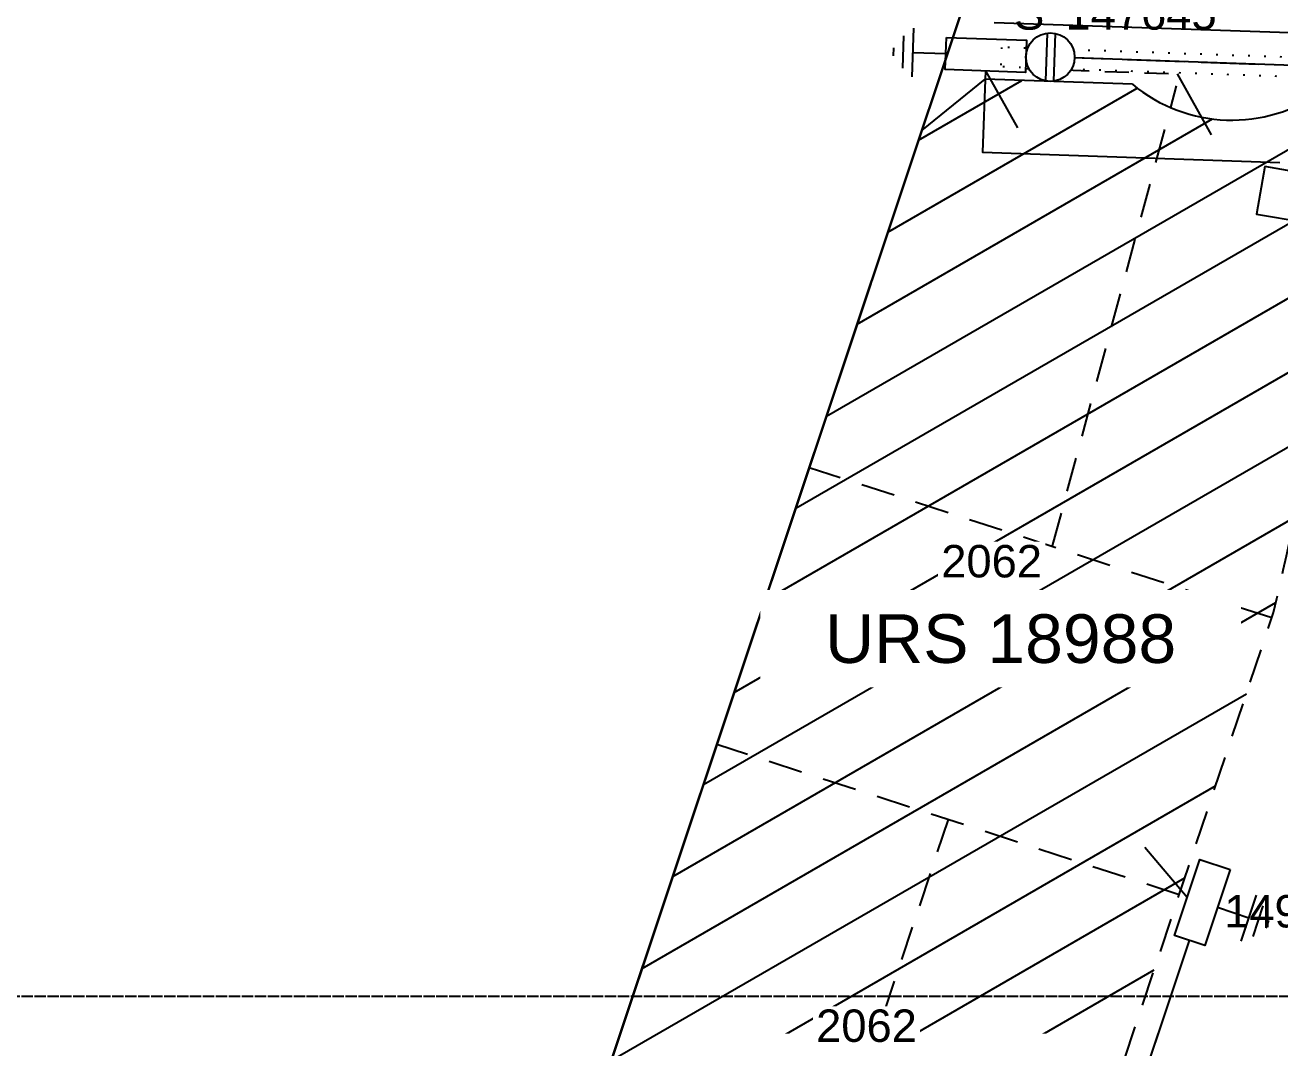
# Model space of a CAD drawing. Header units: metres. Extents: x 305482 to 305978, y 6275861 to 6276842.
# Drawn here: x 305595.8 to 305673.2, y 6276325.2 to 6276388.3 of the extents above; entities that cross this region are included whole.
import ezdxf
from ezdxf.enums import TextEntityAlignment as Align

# ---------------------------------------------------------------- set-up
doc = ezdxf.new("R2010")
doc.units = ezdxf.units.M
doc.header["$LTSCALE"] = 0.7
for name, pattern in [('Cable Exist OH', [1, 1, 0]), ('Dash', [5, 3, -2]), ('DOT', [6.35, 0, -6.35]), ('IE Trench LV', [6.5, 5, -1.5])]:
    doc.linetypes.add(name, pattern=pattern)
doc.layers.get('0').update_dxf_attribs({"color": 6})
for name, color, linetype in [('_User Miscellaneous1', 3, 'Continuous'), ('_User Miscellaneous11', 7, 'Continuous'), ('_User Miscellaneous3', 11, 'Continuous'), ('_User Miscellaneous4', 7, 'Continuous'), ('_User Miscellaneous7', 150, 'Continuous'), ('_User Miscellaneous8', 7, 'Continuous'), ('_User Miscellaneous9', 8, 'Continuous'), ('Cadastre Developer_SP_NEW', 4, 'Continuous'), ('Cadastre Land Parcels_SP_EXT', 4, 'Continuous'), ('Cadastre Roads_SP_NEW', 8, 'Continuous'), ('Equip_LV_NEW', 5, 'Continuous'), ('Mains_LV_NEW_R6', 2, 'Continuous'), ('Mains_LV_NEW_T84', 2, 'Continuous'), ('Services_SP_NEW_UG', 2, 'Continuous'), ('SupportsUG_SP_LV_NEW', 2, 'Continuous'), ('SupportsUG_SP_LV_SL_NEW', 2, 'Continuous'), ('Trench_SP_NEW', 2, 'Continuous')]:
    doc.layers.add(name, color=color, linetype=linetype)
doc.layers.add('_User Miscellaneous5', color=7, linetype='Continuous', lineweight=35)
doc.styles.add('ARIAL', font='arial.ttf', dxfattribs={"height": 2})
doc.styles.add('ARIAL 3.0', font='arial.ttf', dxfattribs={"height": 3})
doc.styles.add('POLE_LABEL', font='arial.ttf')
doc.styles.get("Standard").update_dxf_attribs({"font": 'arial.ttf'})
doc.styles.add('style1', font='iso3098b.shx')
doc.linetypes.add('Cable New UG', pattern='A,8,-1,["x",style1,S=3.5,R=0,X=0.35,Y=-1],-3.5', length=12.5)
doc.linetypes.add('Cable Z', pattern='A,8,-1,["Z",Standard,S=2.5,R=0,X=0.35,Y=-1.25],-3.5', length=12.5)

# ---------------------------------------------------------------- blocks, each defined once
blk = doc.blocks.new('*U52')
at = {"lineweight": -3}
blk.add_lwpolyline([(-2.475000000253518, 2.489999999901675), (2.47499999974648, 2.490000000405661), (2.474999999948074, 0.5100000000983247), (-2.475000000051924, 0.5099999995943391)], close=True, dxfattribs=at)
for tag, flags, p in [('STREET_CODE', 9, (1.5, 3.5)), ('OWNED_BY', 9, (1.5, 3.3)), ('OPERATED_BY', 9, (1.5, 3.1)), ('STATE', 9, (1.5, 2.7)), ('SUPPORT_TYPE', 9, (1.5, 2.5)), ('USAGE', 9, (1.5, 2.3)), ('MAINTAINED_BY', 9, (1.5, 2.9)), ('SUBURB', 9, (1.5, 1.7)), ('STREETNAME', 9, (1.5, 1.5)), ('LEGEND', 9, (1.5, 2.1)), ('PARENT', 9, (1.5, 1.9)), ('Z', 1, (1.5, 0.8999999999999999)), ('LOCATION', 9, (1.5, 1.3)), ('NOTES', 9, (1.5, 1.1))]:
    blk.add_attdef(tag, text='', height=0.2, dxfattribs=dict(flags=flags)).set_placement(p, align=Align.MIDDLE_LEFT)
at = {"layer": '_User Miscellaneous4', "style": 'ARIAL', "flags": 8}
blk.add_attdef('ASSET_NUM', text='', height=2, dxfattribs=at).set_placement((2, 5.5), align=Align.MIDDLE_LEFT)
blk = doc.blocks.new('*U232')
at = {"layer": '_User Miscellaneous7', "lineweight": -3}
blk.add_lwpolyline([(3.110587943807654, -3.040374990772388), (3.110587943807654, -1.590374990772389)], dxfattribs=at)
blk.add_lwpolyline([(1.625587943807598, -6.0103749907725), (4.595587943807709, -6.0103749907725), (4.595587943807709, -3.040374990772389), (1.625587943807598, -3.040374990772389)], close=True, dxfattribs=at)
blk.add_circle((3.110587943807654, -1.090374990772389), 0.5, dxfattribs=at)
at = {"layer": '_User Miscellaneous8', "color": 2, "lineweight": -3}
blk.add_lwpolyline([(-1.485000000000056, 0), (1.485000000000056, 0), (1.485000000000056, 2.970000000000111), (-1.485000000000056, 2.970000000000111)], close=True, dxfattribs=at)
at = {"style": 'POLE_LABEL', "flags": 9}
blk.add_attdef('STRUCTURE_PLANT_NUMBER', text='', height=0.2, dxfattribs=at).set_placement((1.640862796996714, 1.727127653827495), align=Align.MIDDLE_LEFT)
for tag, flags, p in [('STREET_CODE', 9, (1.640862796996714, 1.485000000000337)), ('OWNED_BY', 9, (1.640862796996714, 1.085000000000337)), ('OPERATED_BY', 9, (1.640862796996714, 0.8850000000003366)), ('COLUMN_TYPE', 9, (1.640862796996714, 1.285000000000337)), ('MAINTAINED_BY', 9, (1.640862796996714, 0.6850000000003367)), ('STATE', 9, (1.640862796996714, 0.4850000000003367)), ('USAGE', 9, (1.640862796996714, 0.2850000000003368)), ('LEGEND', 9, (1.640862796996714, 0.0850000000003368)), ('SUBURB', 9, (1.640862796996714, -0.3149999999996631)), ('STREETNAME', 9, (1.640862796996714, -0.5149999999996631)), ('PARENT', 9, (1.640862796996714, -0.1149999999996631)), ('LOCATION', 9, (1.640862796996714, -0.714999999999663)), ('Z', 1, (1.640862796996714, -1.314999999999664)), ('NOTES', 9, (1.640862796996714, -0.9149999999996632)), ('LABEL_ALIGNMENT', 9, (1.640862796996714, -1.114999999999663))]:
    blk.add_attdef(tag, text='', height=0.2, dxfattribs=dict(flags=flags)).set_placement(p, align=Align.MIDDLE_LEFT)
at = {"layer": '_User Miscellaneous5', "style": 'ARIAL', "flags": 8}
blk.add_attdef('ASSET_NUM', text='', height=2, dxfattribs=at).set_placement((2, 3.485000000000337), align=Align.MIDDLE_LEFT)
blk = doc.blocks.new('*U226')
at = {"layer": 'Services_SP_NEW_UG', "color": 2, "flags": 128}
blk.add_lwpolyline([(-11.82722834823768, -0.7359746971287593), (-14.06937554724156, 2.950656972866883)], dxfattribs=at)
at = {"layer": 'Services_SP_NEW_UG', "color": 2, "linetype": 'Dash', "ltscale": 0.7, "flags": 128}
blk.add_lwpolyline([(-2.473719968974846, -0.747066957342257), (-11.82722834823768, -0.7359746971287593)], dxfattribs=at)
blk = doc.blocks.new('*U216')
for tag, flags, p in [('ACTUAL_STATUS', 9, (1.5, 0)), ('OPERATING_VOLTAGE', 9, (1.5, -0.6000000000000001)), ('ORIENTATION', 9, (1.5, -0.8)), ('CONSTRUCTED_VOLTAGE', 9, (1.5, -0.2)), ('NO_PHASES', 9, (1.5, -0.4)), ('STATE', 9, (1.5, -1)), ('SWITCH_TYPE', 9, (1.5, -1.2)), ('USAGE', 9, (1.5, -1.4)), ('NOTES', 9, (1.5, -1.6)), ('OWNED_BY', 9, (1.5, -1.8)), ('OPERATED_BY', 9, (1.5, -2)), ('MAINTAINED_BY', 9, (1.5, -2.2)), ('NUMBER_OF_PHASES', 9, (1.5, -2.4)), ('TYPE', 9, (1.5, -2.6)), ('Z', 1, (1.5, -2.8))]:
    blk.add_attdef(tag, text='', height=0.2, dxfattribs=dict(flags=flags)).set_placement(p, align=Align.MIDDLE_LEFT)
blk.add_wipeout([(-1.6602813126260783, -1.2046347562563096), (-1.5022621107570169, -1.3057805565365874), (-1.3328120072821643, -1.3863237344353694), (-1.154603331557904, -1.444994075923029), (-0.970446540857111, -1.4808663146663423), (-0.7832458977790706, -1.4933747240312913), (-0.5959536682933675, -1.4823220389300287), (-0.4115235627419449, -1.447882566809156), (-0.23286415406255534, -1.3905994387171616), (-0.06279300785602882, -1.31137604380334), (0.09600775230637915, -1.2114617823312428), (0.2410337435739307, -1.092432361890173), (0.3699978194300091, -0.9561649475452136), (0.48086613935896017, -0.8048085578227946), (0.5718902437259794, -0.6407501734047614), (0.6416346280300342, -0.4665770930171158), (0.6889993816673745, -0.28503613018352525), (0.7132375341788078, -0.09899029433519033), (0.7139668354200566, 0.08862636055816528), (0.6911757838748847, 0.2748550077721169), (0.6452238080408728, 0.4567587102924984), (0.5768355980273037, 0.6314687380665587), (0.48708967675922654, 0.7962298095895892), (0.37740139102665515, 0.9484435443401786), (0.24950059062019725, 1.0857094407932322), (0.10540434756649653, 1.2058627337630135), (-0.05261485430256507, 1.3070085340432906), (-0.22206495777741808, 1.3875517119420717), (-0.4002736335016781, 1.4462220534297305), (-0.5844304242024716, 1.4820942921730433), (-0.7716310672805122, 1.4946027015379912), (-0.9589232967662151, 1.483550016436728), (-1.143353402317637, 1.4491105443158543), (-1.3220128109970268, 1.3918274162238595), (-1.492083957203553, 1.3126040213100367), (-1.65088471736596, 1.2126897598379391), (-1.7959107086335115, 1.0936603393968682), (-1.9248747844895893, 0.957392925051909), (-2.0357431044185392, 0.806036535329489), (-2.126767208785558, 0.6419781509114555), (-2.1965115930896117, 0.4678050705238094), (-2.2438763467269514, 0.28626410769021915), (-2.2681144992383837, 0.10021827184188392), (-2.2688438004796327, -0.08739838305147196), (-2.24605274893446, -0.27362703026542334), (-2.200100773100447, -0.4555307327858046), (-2.1317125630868774, -0.6302407605598634), (-2.0419666418188003, -0.7950018320828925), (-1.93227835608623, -0.9472155668334804), (-1.804377555679772, -1.084481463286533)])
for p, q in [((0.6459992534719564, 0.4737156396976741), (-2.277291184146038, 0.02163858992495254)), ((0.7224142190864716, -0.02041061241825268), (-2.200876218531523, -0.4724876621909743))]:
    blk.add_line(p, q)
blk.add_circle((-0.7774384825297866, 0.0006139887533495036), 1.5)
blk = doc.blocks.new('Earth')
for p, q in [((0, -2.044043321), (0, 0)), ((-1.5, -2.044043321), (1.5, -2.044043321)), ((-1, -2.644043320999998), (1, -2.644043320999998)), ((-0.25, -3.244043320999999), (0.25, -3.244043320999999))]:
    blk.add_line(p, q)

msp = doc.modelspace()

# ---------------------------------------------------------------- hatches: boundary and pattern name
at = {"layer": '_User Miscellaneous11'}
h = msp.add_hatch(dxfattribs=at)
h.set_pattern_fill('ANSI31', color=3, scale=1.25, angle=345)
h.set_pattern_definition([(30.00000000000006, (0, 0), (-1.984375, 3.437038321269491), [])])
edge = h.paths.add_edge_path()
edge.add_line((305697.9252158566, 6276383.47941741), (305734.7045767842, 6276382.2090082))
edge.add_line((305734.7045767842, 6276382.2090082), (305738.5478158223, 6276378.073871989))
edge.add_arc((305248.2946597099, 6276399.010268107), 490.6999997560428, 346.93095760784956, 357.55465378512196, ccw=False)
edge.add_line((305726.2846891812, 6276288.050719231), (305721.5600949377, 6276285.394121522))
edge.add_line((305721.5600949377, 6276285.394121522), (305676.1271290494, 6276300.156307131))
edge.add_line((305676.1271290494, 6276300.156307131), (305673.5512064934, 6276305.263667264))
edge.add_line((305673.5512064934, 6276305.263667264), (305687.7894635004, 6276347.88785887))
edge.add_arc((305190.161612415, 6276463.882265064), 510.9678859225899, 346.8789460197998, 350.4776616142753)
edge.add_line((305694.0889628335, 6276379.351762022), (305697.9252158531, 6276383.479417406))
edge = h.paths.add_edge_path()
edge.add_line((305678.5043505698, 6276380.15631192), (305675.7244041216, 6276384.121543547))
edge.add_arc((305670.279784553, 6276392.088890517), 9.649999996693847, 230.464598116292, 304.3474004026148, ccw=False)
edge.add_line((305664.1370300617, 6276384.646507351), (305655.045766371, 6276384.96053198))
edge.add_line((305655.045766371, 6276384.96053198), (305651.1471528846, 6276381.803409941))
edge.add_line((305651.1471528846, 6276381.803409941), (305630.2673231784, 6276319.297651071))
edge.add_line((305630.2673231784, 6276319.297651071), (305632.8251668094, 6276314.226082047))
edge.add_line((305632.8251668094, 6276314.226082047), (305637.1852080353, 6276312.809407248))
edge.add_arc((305640.4154885278, 6276303.716124678), 9.64999999793701, 34.442748834333486, 109.55697710084209, ccw=False)
edge.add_line((305648.3737638394, 6276309.173995511), (305653.7186413477, 6276307.437325401))
edge.add_line((305653.7186413477, 6276307.437325401), (305658.7897464368, 6276309.994962545))
edge.add_line((305658.7897464368, 6276309.994962545), (305667.025886769, 6276334.657395316))
edge.add_line((305667.025886769, 6276334.657395316), (305672.7309933861, 6276351.730013466))
edge.add_line((305672.7309933861, 6276351.730013466), (305672.8419112982, 6276352.062061577))
edge.add_arc((305074.7497907009, 6276489.90987765), 613.7721117131176, 347.0211594816253, 348.3590481181863)
edge.add_line((305675.8973956583, 6276366.064158424), (305676.182217063, 6276367.367181584))
edge.add_line((305676.182217063, 6276367.367181584), (305678.5043507682, 6276380.156313078))

# ---------------------------------------------------------------- linework, layer by layer
at = {"layer": '_User Miscellaneous1', "linetype": 'Cable Exist OH'}
msp.add_line((305569.986004233, 6276328.399787941), (305885.1949483361, 6276328.399787941), dxfattribs=at)
at = {"layer": '_User Miscellaneous3', "color": 3, "linetype": 'DOT', "ltscale": 0.2}
for p, q in [((305656.0621343242, 6276386.926617996), (305656.0206706122, 6276385.727334561)), ((305734.6430204262, 6276384.21232719), (305656.0621343242, 6276386.926617997)), ((305734.3363213247, 6276383.022205344), (305656.0206706122, 6276385.72733456))]:
    msp.add_line(p, q, dxfattribs=at)
at = {"layer": '_User Miscellaneous9', "linetype": 'Dash', "flags": 128}
for points in [[(305659.2068718945, 6276356.177483131), (305666.8650731922, 6276384.552277028)], [(305672.7309933861, 6276351.730013466), (305644.1981692105, 6276361.000965474)], [(305667.025886769, 6276334.657395316), (305638.4949194092, 6276343.927744003)], [(305652.7613685027, 6276339.292255975), (305643.2719040799, 6276310.831703724)]]:
    msp.add_lwpolyline(points, dxfattribs=at)
msp.add_lwpolyline([(305653.7186413468, 6276307.437325401), (305658.7897464368, 6276309.994962545), (305672.8419112982, 6276352.062061577, 0.007301760774508079), (305675.8782794739, 6276366.067839345), (305676.1398946787, 6276367.375010945, 0.003311273300003662), (305678.5043507682, 6276380.156313078), (305675.7244041184, 6276384.121543544)], format="xyb", dxfattribs=at)
at = {"layer": 'Cadastre Developer_SP_NEW'}
for p, q in [((305651.1471528846, 6276381.803409941), (305655.0457663703, 6276384.960531981)), ((305651.1471528846, 6276381.803409941), (305655.0457663703, 6276384.960531981)), ((305664.1370300584, 6276384.646507354), (305655.045766371, 6276384.96053198)), ((305647.9954611054, 6276372.368520426), (305630.2673231784, 6276319.297651071))]:
    msp.add_line(p, q, dxfattribs=at)
msp.add_arc((305670.2797845557, 6276392.08889052), 9.650000000488648, 230.4645981147901, 305.5788264907127, dxfattribs=at)
at = {"layer": 'Cadastre Land Parcels_SP_EXT', "linetype": 'Continuous'}
for points in [[(305482.3468565634, 6275956.561399859), (305495.5503724754, 6275963.350808053), (305509.7224096749, 6275958.476865879), (305611.0442306459, 6276261.751492722), (305709.7553181687, 6276557.252534702), (305709.7553181687, 6276557.252534702)], [(305583.8816745577, 6275932.801541602), (305618.466037968, 6275920.90003343), (305662.914039992, 6275905.60497552), (305859.831031677, 6276505.62301392), (305709.7553181687, 6276557.252534702), (305611.0442306459, 6276261.751492722), (305510.0361289334, 6275959.415884643)]]:
    msp.add_lwpolyline(points, dxfattribs=at)
at = {"layer": 'Cadastre Roads_SP_NEW'}
msp.add_line((305734.8309163651, 6276385.70673157), (305655.6142134962, 6276388.442984355), dxfattribs=at)
at = {"layer": 'Mains_LV_NEW_R6', "color": 2, "linetype": 'Cable Z', "ltscale": 0.9, "flags": 128}
msp.add_lwpolyline([(305655.063371966, 6276385.47022801), (305654.8904228868, 6276380.463214068), (305673.2377521453, 6276379.829472333)], dxfattribs=at)
at = {"layer": 'Mains_LV_NEW_T84', "color": 2, "linetype": 'Cable New UG', "flags": 128}
for points in [[(305657.5785830204, 6276386.373939606), (305657.5710723844, 6276386.374199034)], [(305690.4861906618, 6276385.237266029), (305660.5603585426, 6276386.270945019)]]:
    msp.add_lwpolyline(points, dxfattribs=at)
at = {"layer": 'Services_SP_NEW_UG', "color": 2, "flags": 128}
for points in [[(305655.063371966, 6276385.47022801), (305657.0430675814, 6276381.955823142)], [(305667.5115431846, 6276334.495183434), (305664.9103010898, 6276337.578226794)]]:
    msp.add_lwpolyline(points, dxfattribs=at)
at = {"layer": 'Trench_SP_NEW', "linetype": 'IE Trench LV', "flags": 128}
for points in [[(305676.433809612, 6276385.722654405), (305657.5710723844, 6276386.374199034)], [(305660.6888060222, 6276310.945695464), (305667.6663797784, 6276331.834027553)]]:
    msp.add_lwpolyline(points, dxfattribs=at)

# ---------------------------------------------------------------- block references
at = {"layer": 'Equip_LV_NEW', "linetype": 'Cable Exist OH', "lineweight": 0}
for p, rotation in [((305652.6240226803, 6276386.545076867), 268.0217122798234), ((305669.3895366467, 6276333.867855324), 71.52853167934319)]:
    msp.add_blockref('Earth', p, dxfattribs=dict(at, rotation=rotation))
at = {"layer": 'Services_SP_NEW_UG', "rotation": 178.0217120708228}
msp.add_blockref('*U226', (305655.0457663703, 6276384.960531981), dxfattribs=at)
at = {"layer": 'SupportsUG_SP_LV_NEW'}
ref = msp.add_blockref('*U52', (305655.045766371, 6276384.96053198), dxfattribs=dict(at, rotation=358.0217122781435))
ref.add_attrib('ASSET_NUM_001', "'S' 147645", (305656.3029673492, 6276388.016968104), dxfattribs={"layer": '_User Miscellaneous4', "height": 2, "style": 'ARIAL'})
ref = msp.add_blockref('*U52', (305667.0278175962, 6276334.656767948), dxfattribs=dict(at, rotation=251.5285316689939))
ref.add_attrib('ASSET_NUM_001', '149193', (305669.7989568884, 6276332.643109226), dxfattribs={"layer": '_User Miscellaneous4', "height": 2, "style": 'ARIAL'})
at = {"layer": 'SupportsUG_SP_LV_SL_NEW', "ltscale": 0.5}
ref = msp.add_blockref('*U232', (305678.5043507682, 6276380.156313078), dxfattribs=dict(at, rotation=260.2712755251631))
ref.add_attrib('ASSET_NUM_001', '937464', (305678.6385728276, 6276375.659246651), dxfattribs={"layer": '_User Miscellaneous5', "height": 2, "style": 'ARIAL'})

# ---------------------------------------------------------------- next in the draw order: block references
at = {"layer": 'Equip_LV_NEW', "linetype": 'Cable Exist OH', "lineweight": 0, "rotation": 79.23075128317723}
msp.add_blockref('*U216', (305659.2153415114, 6276387.086073574), dxfattribs=at)

# ---------------------------------------------------------------- next in the draw order: texts
at = {"layer": '_User Miscellaneous1', "char_height": 3, "attachment_point": 5, "style": 'ARIAL 3.0', "bg_fill": 3, "box_fill_scale": 1.5, "bg_fill_color": 256, "bg_fill_transparency": 0}
for width, insert in [(26.65498218935682, (305656.0074806615, 6276350.435813502)), (22.84046922175912, (305647.9165350287, 6276323.064886558))]:
    msp.add_mtext_dynamic_manual_height_columns('URS 18988', width=width, gutter_width=15, heights=[0], dxfattribs=dict(at, insert=insert))
at = {"layer": 'Cadastre Developer_SP_NEW', "insert": (305655.4497063936, 6276355.219162713), "char_height": 2, "attachment_point": 5, "style": 'ARIAL', "bg_fill": 3, "box_fill_scale": 1.1, "bg_fill_color": 256, "bg_fill_transparency": 0}
msp.add_mtext('2062', dxfattribs=at)

# ---------------------------------------------------------------- next in the draw order: linework, layer by layer
at = {"layer": 'Mains_LV_NEW_T84', "color": 2, "linetype": 'Cable New UG', "flags": 128}
msp.add_lwpolyline([(305655.0978378702, 6276306.452947489), (305660.0167590565, 6276308.933829922), (305667.6663797788, 6276331.834027554)], dxfattribs=at)

# ---------------------------------------------------------------- next in the draw order: texts
at = {"layer": 'Cadastre Developer_SP_NEW', "insert": (305647.7302303133, 6276326.567745265), "char_height": 2, "attachment_point": 5, "style": 'ARIAL', "bg_fill": 3, "box_fill_scale": 1.1, "bg_fill_color": 256, "bg_fill_transparency": 0}
msp.add_mtext('2062', dxfattribs=at)

doc.saveas('drawing.dxf')
